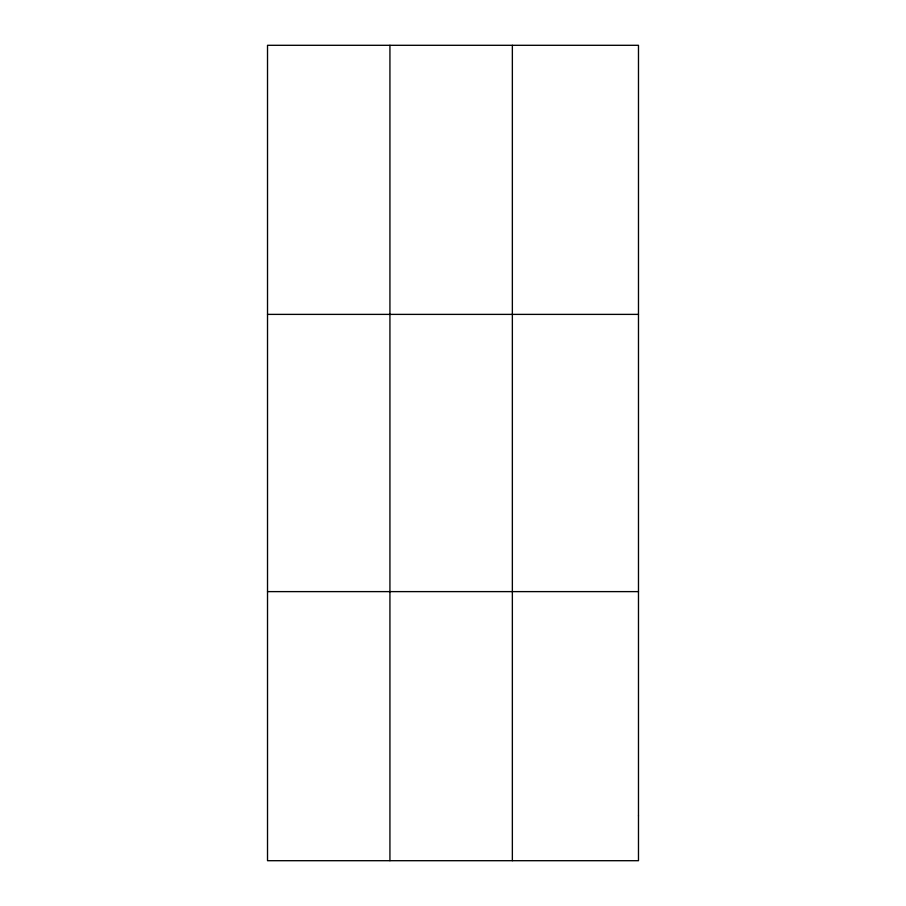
<?xml version="1.0" encoding="UTF-8"?>
<svg xmlns="http://www.w3.org/2000/svg" width="906" height="906" viewBox="0 0 906 906"><rect width="100%" height="100%" fill="white"/><g stroke="black" fill="none" stroke-linecap="round" stroke-linejoin="round"><path stroke-width="1.36" d="M389.931 860.7L389.931 45.3M512.354 860.7L512.354 45.3M267.519 314.382L638.481 314.382M267.519 591.618L638.481 591.618M638.481 815.853L638.481 860.7L267.519 860.7L267.519 45.3L638.481 45.3L638.481 815.853"/></g></svg>
